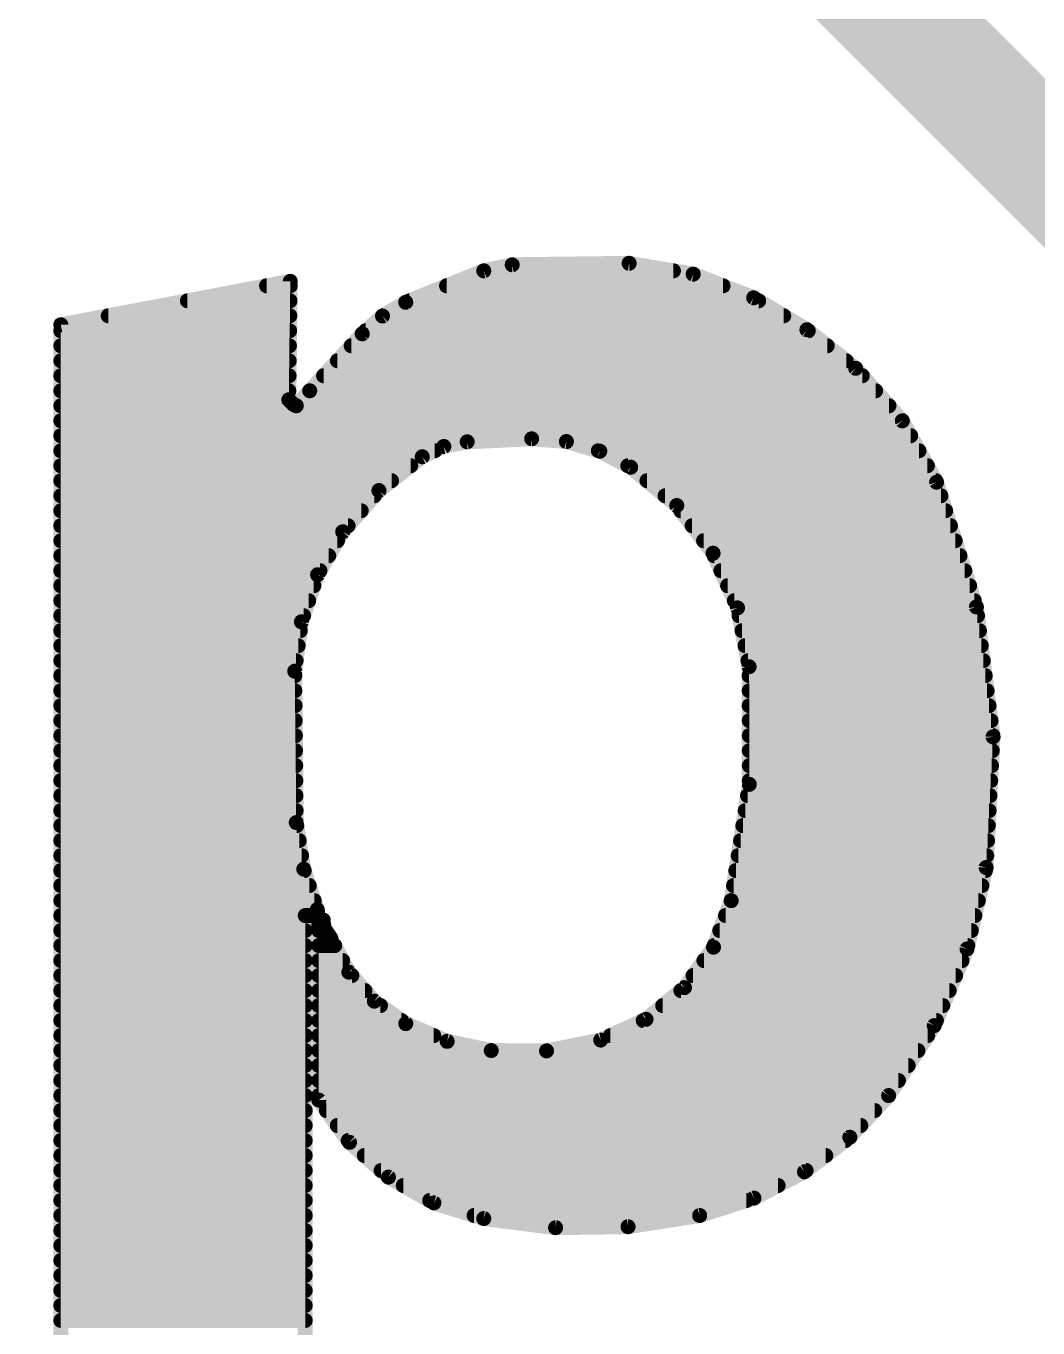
# Model space of a CAD drawing. Extents: x -25 to 82, y -26 to 60.
# Drawn here: x 6.931 to 8.645, y 2.07 to 4.275 of the extents above; entities that cross this region are included whole.
import ezdxf

# ---------------------------------------------------------------- set-up
doc = ezdxf.new("R2010")
doc.units = 0
doc.layers.add('16', color=132, linetype='CONTINUOUS')
doc.layers.add('21', color=53, linetype='CONTINUOUS')

msp = doc.modelspace()

# ---------------------------------------------------------------- linework, layer by layer
at = {"layer": '16', "const_width": 0.2032}
msp.add_lwpolyline([(2.54, 10.16), (10.16, 2.54)], dxfattribs=at)
at = {"layer": '21', "const_width": 0.0254}
for points in [[(7.7064, 3.8608), (7.7546, 3.871)], [(7.7546, 3.871), (7.9527, 3.8735)], [(7.9527, 3.8735), (8.0612, 3.8551)], [(7.5743, 3.8075), (7.7064, 3.8608)], [(7.7064, 3.8608), (8.0277, 3.8608)], [(8.0612, 3.8551), (8.1636, 3.8151)], [(6.9901, 3.7694), (7.3787, 3.843)], [(7.3386, 3.8354), (7.3786, 3.8354)], [(7.3787, 3.843), (7.3762, 3.6424)], [(7.6434, 3.8354), (8.1117, 3.8354)], [(7.2045, 3.81), (7.3783, 3.81)], [(7.535, 3.7842), (7.5743, 3.8075)], [(7.5805, 3.81), (8.1721, 3.81)], [(8.1636, 3.8151), (8.2538, 3.761)], [(7.0704, 3.7846), (7.378, 3.7846)], [(7.5006, 3.7541), (7.535, 3.7842)], [(7.5356, 3.7846), (8.2145, 3.7846)], [(6.9901, 1.712), (6.9901, 3.7694)], [(6.9901, 3.7592), (7.3777, 3.7592)], [(7.5064, 3.7592), (8.2561, 3.7592)], [(8.2538, 3.761), (8.3363, 3.6957)], [(7.4117, 3.6576), (7.5006, 3.7541)], [(6.9901, 3.7338), (7.3773, 3.7338)], [(7.4819, 3.7338), (8.2882, 3.7338)], [(6.9901, 3.7084), (7.377, 3.7084)], [(7.4585, 3.7084), (8.3203, 3.7084)], [(8.3363, 3.6957), (8.4154, 3.6067)], [(6.9901, 3.683), (7.3767, 3.683)], [(7.4351, 3.683), (8.3476, 3.683)], [(6.9901, 3.6576), (7.3764, 3.6576)], [(7.3889, 3.6322), (7.4117, 3.6576)], [(7.4117, 3.6576), (8.3702, 3.6576)], [(6.9901, 3.6322), (7.3889, 3.6322)], [(7.3762, 3.6424), (7.3838, 3.6347)], [(7.3838, 3.6347), (7.3889, 3.6322)], [(7.3889, 3.6322), (8.3928, 3.6322)], [(6.9901, 3.6068), (8.4153, 3.6068)], [(8.4154, 3.6067), (8.4734, 3.5027)], [(6.9901, 3.5814), (8.4295, 3.5814)], [(7.6387, 3.5633), (7.6022, 3.5458)], [(7.6784, 3.5712), (7.6387, 3.5633)], [(7.7876, 3.5763), (7.6784, 3.5712)], [(7.8464, 3.5716), (7.7876, 3.5763)], [(7.903, 3.5553), (7.8464, 3.5716)], [(6.9901, 3.556), (7.6235, 3.556)], [(7.6022, 3.5458), (7.529, 3.4886)], [(7.9005, 3.556), (8.4437, 3.556)], [(7.9553, 3.5281), (7.903, 3.5553)], [(6.9901, 3.5306), (7.5827, 3.5306)], [(7.9505, 3.5306), (8.4578, 3.5306)], [(8.0334, 3.4632), (7.9553, 3.5281)], [(6.9901, 3.5052), (7.5502, 3.5052)], [(7.9829, 3.5052), (8.472, 3.5052)], [(8.4734, 3.5027), (8.5408, 3.2914)], [(6.9901, 3.4798), (7.5212, 3.4798)], [(7.529, 3.4886), (7.4676, 3.4188)], [(8.0135, 3.4798), (8.4807, 3.4798)], [(6.9901, 3.4544), (7.4989, 3.4544)], [(8.0948, 3.3824), (8.0334, 3.4632)], [(8.0401, 3.4544), (8.4888, 3.4544)], [(6.9901, 3.429), (7.4766, 3.429)], [(8.0594, 3.429), (8.4969, 3.429)], [(7.4676, 3.4188), (7.425, 3.346)], [(6.9901, 3.4036), (7.4587, 3.4036)], [(8.0787, 3.4036), (8.505, 3.4036)], [(6.9901, 3.3782), (7.4439, 3.3782)], [(8.1364, 3.2898), (8.0948, 3.3824)], [(8.0967, 3.3782), (8.5131, 3.3782)], [(6.9901, 3.3528), (7.429, 3.3528)], [(7.425, 3.346), (7.3976, 3.2662)], [(8.1081, 3.3528), (8.5212, 3.3528)], [(6.9901, 3.3274), (7.4186, 3.3274)], [(8.1195, 3.3274), (8.5293, 3.3274)], [(6.9901, 3.302), (7.4099, 3.302)], [(8.1309, 3.302), (8.5374, 3.302)], [(6.9901, 3.2766), (7.4012, 3.2766)], [(8.1559, 3.1902), (8.1364, 3.2898)], [(8.1389, 3.2766), (8.5427, 3.2766)], [(8.5408, 3.2914), (8.5691, 3.0714)], [(6.9901, 3.2512), (7.3956, 3.2512)], [(7.3976, 3.2662), (7.3863, 3.1826)], [(8.1439, 3.2512), (8.546, 3.2512)], [(6.9901, 3.2258), (7.3921, 3.2258)], [(8.1489, 3.2258), (8.5492, 3.2258)], [(6.9901, 3.2004), (7.3887, 3.2004)], [(8.1539, 3.2004), (8.5525, 3.2004)], [(8.1562, 2.9909), (8.1559, 3.1902)], [(6.9901, 3.175), (7.3864, 3.175)], [(7.3863, 3.1826), (7.3889, 2.9261)], [(8.1559, 3.175), (8.5558, 3.175)], [(6.9901, 3.1496), (7.3866, 3.1496)], [(8.156, 3.1496), (8.559, 3.1496)], [(6.9901, 3.1242), (7.3869, 3.1242)], [(8.156, 3.1242), (8.5623, 3.1242)], [(6.9901, 3.0988), (7.3871, 3.0988)], [(8.1561, 3.0988), (8.5656, 3.0988)], [(6.9901, 3.0734), (7.3874, 3.0734)], [(8.1561, 3.0734), (8.5688, 3.0734)], [(8.5691, 3.0714), (8.5573, 2.8499)], [(6.9901, 3.048), (7.3877, 3.048)], [(8.1561, 3.048), (8.5678, 3.048)], [(6.9901, 3.0226), (7.3879, 3.0226)], [(8.1562, 3.0226), (8.5665, 3.0226)], [(6.9901, 2.9972), (7.3882, 2.9972)], [(8.1255, 2.794), (8.1562, 2.9909)], [(8.1562, 2.9972), (8.5651, 2.9972)], [(6.9901, 2.9718), (7.3884, 2.9718)], [(8.1532, 2.9718), (8.5638, 2.9718)], [(6.9901, 2.9464), (7.3887, 2.9464)], [(8.1493, 2.9464), (8.5624, 2.9464)], [(6.9901, 2.921), (7.3897, 2.921)], [(7.3889, 2.9261), (7.4016, 2.8473)], [(8.1453, 2.921), (8.5611, 2.921)], [(6.9901, 2.8956), (7.3938, 2.8956)], [(8.1414, 2.8956), (8.5597, 2.8956)], [(6.9901, 2.8702), (7.3979, 2.8702)], [(8.1374, 2.8702), (8.5584, 2.8702)], [(6.9901, 2.8448), (7.4024, 2.8448)], [(7.4016, 2.8473), (7.4244, 2.7788)], [(8.1334, 2.8448), (8.5561, 2.8448)], [(8.5573, 2.8499), (8.525, 2.7123)], [(6.9901, 2.8194), (7.4109, 2.8194)], [(8.1295, 2.8194), (8.5501, 2.8194)], [(6.9901, 2.794), (7.4193, 2.794)], [(8.0956, 2.7151), (8.1255, 2.794)], [(8.1255, 2.794), (8.5442, 2.794)], [(6.9901, 2.7686), (7.4168, 2.7686)], [(7.4168, 2.7686), (7.4041, 2.7686)], [(7.4041, 2.7686), (7.4041, 1.3386)], [(7.4205, 2.7692), (7.4168, 2.7686)], [(7.4235, 2.7716), (7.4205, 2.7692)], [(7.4249, 2.7751), (7.4235, 2.7716)], [(7.4244, 2.7788), (7.4249, 2.7751)], [(8.1159, 2.7686), (8.5382, 2.7686)], [(7.427, 2.7534), (7.4346, 2.761)], [(7.427, 2.4562), (7.427, 2.7534)], [(7.4346, 2.761), (7.4346, 2.7559)], [(7.4346, 2.7559), (7.4366, 2.7462)], [(7.4366, 2.7462), (7.4422, 2.7381)], [(6.9901, 2.7432), (7.4041, 2.7432)], [(7.427, 2.7432), (7.4387, 2.7432)], [(7.4422, 2.7381), (7.4473, 2.7305)], [(7.4473, 2.7305), (7.478, 2.6728)], [(8.1062, 2.7432), (8.5323, 2.7432)], [(6.9901, 2.7178), (7.4041, 2.7178)], [(7.427, 2.7178), (7.454, 2.7178)], [(8.0464, 2.6466), (8.0956, 2.7151)], [(8.0966, 2.7178), (8.5263, 2.7178)], [(8.525, 2.7123), (8.4694, 2.5822)], [(6.9901, 2.6924), (7.4041, 2.6924)], [(7.427, 2.6924), (7.4675, 2.6924)], [(8.0793, 2.6924), (8.5165, 2.6924)], [(6.9901, 2.667), (7.4041, 2.667)], [(7.427, 2.667), (7.483, 2.667)], [(7.478, 2.6728), (7.5211, 2.6236)], [(8.061, 2.667), (8.5057, 2.667)], [(6.9901, 2.6416), (7.4041, 2.6416)], [(7.427, 2.6416), (7.5053, 2.6416)], [(7.9812, 2.5929), (8.0464, 2.6466)], [(8.0403, 2.6416), (8.4948, 2.6416)], [(6.9901, 2.6162), (7.4041, 2.6162)], [(7.427, 2.6162), (7.5315, 2.6162)], [(7.5211, 2.6236), (7.5743, 2.5857)], [(8.0095, 2.6162), (8.4839, 2.6162)], [(6.9901, 2.5908), (7.4041, 2.5908)], [(7.427, 2.5908), (7.5671, 2.5908)], [(7.9045, 2.5578), (7.9812, 2.5929)], [(7.9766, 2.5908), (8.4731, 2.5908)], [(7.5743, 2.5857), (7.6444, 2.5557)], [(8.4694, 2.5822), (8.3922, 2.4638)], [(6.9901, 2.5654), (7.4041, 2.5654)], [(7.427, 2.5654), (7.6217, 2.5654)], [(7.6444, 2.5557), (7.7191, 2.54)], [(7.8127, 2.5394), (7.9045, 2.5578)], [(7.9211, 2.5654), (8.4584, 2.5654)], [(6.9901, 2.54), (7.4041, 2.54)], [(7.427, 2.54), (7.7191, 2.54)], [(7.7191, 2.54), (7.8127, 2.5394)], [(7.8157, 2.54), (8.4419, 2.54)], [(6.9901, 2.5146), (7.4041, 2.5146)], [(7.427, 2.5146), (8.4253, 2.5146)], [(6.9901, 2.4892), (7.4041, 2.4892)], [(7.427, 2.4892), (8.4088, 2.4892)], [(6.9901, 2.4638), (7.4041, 2.4638)], [(7.427, 2.4638), (8.3922, 2.4638)], [(8.3922, 2.4638), (8.3264, 2.3931)], [(6.9901, 2.4384), (7.4041, 2.4384)], [(7.479, 2.3846), (7.427, 2.4562)], [(7.4399, 2.4384), (8.3686, 2.4384)], [(6.9901, 2.413), (7.4041, 2.413)], [(7.4584, 2.413), (8.3449, 2.413)], [(8.3264, 2.3931), (8.2496, 2.3347)], [(6.9901, 2.3876), (7.4041, 2.3876)], [(7.4768, 2.3876), (8.3191, 2.3876)], [(7.545, 2.3256), (7.479, 2.3846)], [(6.9901, 2.3622), (7.4041, 2.3622)], [(7.5041, 2.3622), (8.2858, 2.3622)], [(6.9901, 2.3368), (7.4041, 2.3368)], [(7.5325, 2.3368), (8.2524, 2.3368)], [(7.622, 2.2819), (7.545, 2.3256)], [(8.2496, 2.3347), (8.164, 2.2901)], [(6.9901, 2.3114), (7.4041, 2.3114)], [(7.5701, 2.3114), (8.205, 2.3114)], [(6.9901, 2.286), (7.4041, 2.286)], [(7.6148, 2.286), (8.1514, 2.286)], [(7.7064, 2.2555), (7.622, 2.2819)], [(8.164, 2.2901), (8.0721, 2.2606)], [(6.9901, 2.2606), (7.4041, 2.2606)], [(7.6901, 2.2606), (8.0721, 2.2606)], [(8.0721, 2.2606), (7.9508, 2.2417)], [(7.8281, 2.24), (7.7064, 2.2555)], [(7.9508, 2.2417), (7.8281, 2.24)], [(6.9901, 2.2352), (7.4041, 2.2352)], [(6.9901, 2.2098), (7.4041, 2.2098)], [(6.9901, 2.1844), (7.4041, 2.1844)], [(6.9901, 2.159), (7.4041, 2.159)], [(6.9901, 2.1336), (7.4041, 2.1336)], [(6.9901, 2.1082), (7.4041, 2.1082)], [(6.9901, 2.0828), (7.4041, 2.0828)]]:
    msp.add_lwpolyline(points, dxfattribs=at)
at = {"layer": '21', "const_width": 0.0127}
for points in [[(7.7545, 3.8773, 1), (7.7547, 3.8647)], [(7.7559, 3.8648, 1), (7.7533, 3.8772)], [(7.9538, 3.8798, 1), (7.9516, 3.8672)], [(7.9528, 3.8672, 1), (7.9526, 3.8798)], [(7.7064, 3.8672, 1), (7.7064, 3.8545)], [(7.7051, 3.867, 1), (7.7077, 3.8546)], [(7.7088, 3.8549, 1), (7.704, 3.8667)], [(8.0277, 3.8545, 1), (8.0277, 3.8672)], [(8.0635, 3.8611, 1), (8.0588, 3.8492)], [(8.0601, 3.8489, 1), (8.0622, 3.8614)], [(7.3386, 3.8418, 1), (7.3386, 3.8291)], [(7.385, 3.8429, 1), (7.3724, 3.8431)], [(7.3799, 3.8368, 1), (7.3775, 3.8492)], [(7.3786, 3.8291, 1), (7.3786, 3.8418)], [(7.6434, 3.8418, 1), (7.6434, 3.8291)], [(8.1117, 3.8291, 1), (8.1117, 3.8418)], [(7.2045, 3.8163, 1), (7.2045, 3.8037)], [(7.3783, 3.8037, 1), (7.3783, 3.8163)], [(7.5719, 3.8134, 1), (7.5767, 3.8016)], [(7.5775, 3.802, 1), (7.5711, 3.813)], [(7.5805, 3.8163, 1), (7.5805, 3.8037)], [(8.1669, 3.8205, 1), (8.1603, 3.8097)], [(8.1613, 3.8092, 1), (8.1659, 3.821)], [(8.1721, 3.8037, 1), (8.1721, 3.8163)], [(7.0704, 3.791, 1), (7.0704, 3.7783)], [(7.378, 3.7783, 1), (7.378, 3.791)], [(7.5317, 3.7897, 1), (7.5382, 3.7788)], [(7.5356, 3.791, 1), (7.5356, 3.7783)], [(7.5391, 3.7795, 1), (7.5308, 3.789)], [(8.2145, 3.7783, 1), (8.2145, 3.791)], [(6.9965, 3.7694, 1), (6.9837, 3.7694)], [(6.9889, 3.7756, 1), (6.9913, 3.7632)], [(6.9901, 3.7656, 1), (6.9901, 3.7529)], [(7.3777, 3.7529, 1), (7.3777, 3.7656)], [(7.5064, 3.7656, 1), (7.5064, 3.7529)], [(8.2578, 3.766, 1), (8.2499, 3.756)], [(8.2506, 3.7556, 1), (8.2571, 3.7665)], [(8.2561, 3.7529, 1), (8.2561, 3.7656)], [(7.4964, 3.7589, 1), (7.5048, 3.7493)], [(7.5053, 3.7498, 1), (7.4959, 3.7584)], [(6.9901, 3.7401, 1), (6.9901, 3.7275)], [(7.3773, 3.7275, 1), (7.3773, 3.7401)], [(7.4819, 3.7401, 1), (7.4819, 3.7275)], [(8.2882, 3.7275, 1), (8.2882, 3.7401)], [(6.9901, 3.7147, 1), (6.9901, 3.7021)], [(7.377, 3.7021, 1), (7.377, 3.7147)], [(7.4585, 3.7147, 1), (7.4585, 3.7021)], [(8.3203, 3.7021, 1), (8.3203, 3.7147)], [(8.341, 3.6999, 1), (8.3316, 3.6915)], [(8.3324, 3.6907, 1), (8.3402, 3.7007)], [(6.9901, 3.6894, 1), (6.9901, 3.6767)], [(7.3767, 3.6767, 1), (7.3767, 3.6894)], [(7.4351, 3.6894, 1), (7.4351, 3.6767)], [(8.3476, 3.6767, 1), (8.3476, 3.6894)], [(6.9901, 3.6639, 1), (6.9901, 3.6513)], [(7.3764, 3.6513, 1), (7.3764, 3.6639)], [(7.4117, 3.6639, 1), (7.4117, 3.6513)], [(7.407, 3.6619, 1), (7.4164, 3.6533)], [(7.4164, 3.6534, 1), (7.407, 3.6618)], [(8.3702, 3.6513, 1), (8.3702, 3.6639)], [(6.9901, 3.6385, 1), (6.9901, 3.6259)], [(7.3807, 3.6469, 1), (7.3717, 3.6379)], [(7.3699, 3.6425, 1), (7.3825, 3.6423)], [(7.3866, 3.6404, 1), (7.381, 3.629)], [(7.3793, 3.6302, 1), (7.3883, 3.6392)], [(7.3889, 3.6385, 1), (7.3889, 3.6259)], [(7.3842, 3.6364, 1), (7.3936, 3.628)], [(7.3861, 3.6265, 1), (7.3917, 3.6379)], [(7.3889, 3.6259, 1), (7.3889, 3.6385)], [(8.3928, 3.6259, 1), (8.3928, 3.6385)], [(6.9901, 3.6132, 1), (6.9901, 3.6005)], [(8.421, 3.6098, 1), (8.4099, 3.6036)], [(8.4107, 3.6025, 1), (8.4202, 3.6109)], [(8.4153, 3.6005, 1), (8.4153, 3.6132)], [(6.9901, 3.5878, 1), (6.9901, 3.5751)], [(7.6375, 3.5695, 1), (7.64, 3.557)], [(7.6415, 3.5575, 1), (7.636, 3.569)], [(7.6781, 3.5775, 1), (7.6787, 3.5649)], [(7.6796, 3.565, 1), (7.6772, 3.5774)], [(7.7881, 3.5826, 1), (7.7871, 3.57)], [(7.7879, 3.57, 1), (7.7873, 3.5826)], [(7.8481, 3.5777, 1), (7.8446, 3.5655)], [(7.8458, 3.5652, 1), (7.8469, 3.5779)], [(8.4295, 3.5751, 1), (8.4295, 3.5878)], [(6.9901, 3.5623, 1), (6.9901, 3.5497)], [(7.5995, 3.5515, 1), (7.6049, 3.5401)], [(7.6061, 3.5408, 1), (7.5983, 3.5508)], [(7.6235, 3.5497, 1), (7.6235, 3.5623)], [(7.9005, 3.5623, 1), (7.9005, 3.5497)], [(7.9059, 3.5609, 1), (7.9001, 3.5496)], [(7.9012, 3.5492, 1), (7.9048, 3.5614)], [(8.4437, 3.5497, 1), (8.4437, 3.5623)], [(6.9901, 3.537, 1), (6.9901, 3.5243)], [(7.5827, 3.5243, 1), (7.5827, 3.537)], [(7.9505, 3.537, 1), (7.9505, 3.5243)], [(7.9594, 3.533, 1), (7.9512, 3.5232)], [(7.9524, 3.5225, 1), (7.9582, 3.5337)], [(8.4578, 3.5243, 1), (8.4578, 3.537)], [(6.9901, 3.5116, 1), (6.9901, 3.4989)], [(7.5502, 3.4989, 1), (7.5502, 3.5116)], [(7.9829, 3.5116, 1), (7.9829, 3.4989)], [(8.4794, 3.5046, 1), (8.4674, 3.5008)], [(8.4679, 3.4996, 1), (8.4789, 3.5058)], [(8.472, 3.4989, 1), (8.472, 3.5116)], [(6.9901, 3.4861, 1), (6.9901, 3.4735)], [(7.5212, 3.4735, 1), (7.5212, 3.4861)], [(7.525, 3.4936, 1), (7.5329, 3.4836)], [(7.5337, 3.4844, 1), (7.5242, 3.4928)], [(8.0135, 3.4861, 1), (8.0135, 3.4735)], [(8.4807, 3.4735, 1), (8.4807, 3.4861)], [(6.9901, 3.4607, 1), (6.9901, 3.4481)], [(7.4989, 3.4481, 1), (7.4989, 3.4607)], [(8.0384, 3.4671, 1), (8.0283, 3.4594)], [(8.0293, 3.4584, 1), (8.0374, 3.4681)], [(8.0401, 3.4607, 1), (8.0401, 3.4481)], [(8.4888, 3.4481, 1), (8.4888, 3.4607)], [(6.9901, 3.4354, 1), (6.9901, 3.4227)], [(7.4766, 3.4227, 1), (7.4766, 3.4354)], [(8.0594, 3.4354, 1), (8.0594, 3.4227)], [(8.4969, 3.4227, 1), (8.4969, 3.4354)], [(7.4628, 3.423, 1), (7.4724, 3.4146)], [(7.4731, 3.4156, 1), (7.4621, 3.422)], [(6.9901, 3.4099, 1), (6.9901, 3.3973)], [(7.4587, 3.3973, 1), (7.4587, 3.4099)], [(8.0787, 3.4099, 1), (8.0787, 3.3973)], [(8.505, 3.3973, 1), (8.505, 3.4099)], [(6.9901, 3.3845, 1), (6.9901, 3.3719)], [(7.4439, 3.3719, 1), (7.4439, 3.3845)], [(8.1006, 3.385, 1), (8.089, 3.3798)], [(8.0897, 3.3786, 1), (8.0999, 3.3863)], [(8.0967, 3.3845, 1), (8.0967, 3.3719)], [(8.5131, 3.3719, 1), (8.5131, 3.3845)], [(6.9901, 3.3592, 1), (6.9901, 3.3465)], [(7.4195, 3.3492, 1), (7.4305, 3.3428)], [(7.431, 3.3439, 1), (7.419, 3.348)], [(7.429, 3.3465, 1), (7.429, 3.3592)], [(8.1081, 3.3592, 1), (8.1081, 3.3465)], [(8.5212, 3.3465, 1), (8.5212, 3.3592)], [(6.9901, 3.3338, 1), (6.9901, 3.3211)], [(7.4186, 3.3211, 1), (7.4186, 3.3338)], [(8.1195, 3.3338, 1), (8.1195, 3.3211)], [(8.5293, 3.3211, 1), (8.5293, 3.3338)], [(6.9901, 3.3083, 1), (6.9901, 3.2957)], [(7.4099, 3.2957, 1), (7.4099, 3.3083)], [(8.1309, 3.3083, 1), (8.1309, 3.2957)], [(8.5374, 3.2957, 1), (8.5374, 3.3083)], [(6.9901, 3.283, 1), (6.9901, 3.2703)], [(7.4012, 3.2703, 1), (7.4012, 3.283)], [(8.1426, 3.291, 1), (8.1301, 3.2886)], [(8.1306, 3.2872, 1), (8.1421, 3.2924)], [(8.1389, 3.283, 1), (8.1389, 3.2703)], [(8.5471, 3.2922, 1), (8.5345, 3.2906)], [(8.5348, 3.2895, 1), (8.5469, 3.2933)], [(8.5427, 3.2703, 1), (8.5427, 3.283)], [(6.9901, 3.2576, 1), (6.9901, 3.2449)], [(7.4039, 3.2654, 1), (7.3913, 3.2671)], [(7.3916, 3.2683, 1), (7.4036, 3.2641)], [(7.3956, 3.2449, 1), (7.3956, 3.2576)], [(8.1439, 3.2576, 1), (8.1439, 3.2449)], [(8.546, 3.2449, 1), (8.546, 3.2576)], [(6.9901, 3.2321, 1), (6.9901, 3.2195)], [(7.3921, 3.2195, 1), (7.3921, 3.2321)], [(8.1489, 3.2321, 1), (8.1489, 3.2195)], [(8.5492, 3.2195, 1), (8.5492, 3.2321)], [(6.9901, 3.2067, 1), (6.9901, 3.1941)], [(7.3887, 3.1941, 1), (7.3887, 3.2067)], [(8.1539, 3.2067, 1), (8.1539, 3.1941)], [(8.1622, 3.1902, 1), (8.1496, 3.1902)], [(8.1497, 3.189, 1), (8.1621, 3.1914)], [(8.5525, 3.1941, 1), (8.5525, 3.2067)], [(6.9901, 3.1814, 1), (6.9901, 3.1687)], [(7.3926, 3.1827, 1), (7.38, 3.1825)], [(7.38, 3.1834, 1), (7.3926, 3.1818)], [(7.3864, 3.1687, 1), (7.3864, 3.1814)], [(8.1559, 3.1814, 1), (8.1559, 3.1687)], [(8.5558, 3.1687, 1), (8.5558, 3.1814)], [(6.9901, 3.1559, 1), (6.9901, 3.1433)], [(7.3866, 3.1433, 1), (7.3866, 3.1559)], [(8.156, 3.1559, 1), (8.156, 3.1433)], [(8.559, 3.1433, 1), (8.559, 3.1559)], [(6.9901, 3.1305, 1), (6.9901, 3.1179)], [(7.3869, 3.1179, 1), (7.3869, 3.1305)], [(8.156, 3.1305, 1), (8.156, 3.1179)], [(8.5623, 3.1179, 1), (8.5623, 3.1305)], [(6.9901, 3.1052, 1), (6.9901, 3.0925)], [(7.3871, 3.0925, 1), (7.3871, 3.1052)], [(8.1561, 3.1052, 1), (8.1561, 3.0925)], [(8.5656, 3.0925, 1), (8.5656, 3.1052)], [(6.9901, 3.0798, 1), (6.9901, 3.0671)], [(7.3874, 3.0671, 1), (7.3874, 3.0798)], [(8.1561, 3.0798, 1), (8.1561, 3.0671)], [(8.5754, 3.0711, 1), (8.5627, 3.0717)], [(8.5628, 3.0706, 1), (8.5754, 3.0722)], [(8.5688, 3.0671, 1), (8.5688, 3.0798)], [(6.9901, 3.0543, 1), (6.9901, 3.0417)], [(7.3877, 3.0417, 1), (7.3877, 3.0543)], [(8.1561, 3.0543, 1), (8.1561, 3.0417)], [(8.5678, 3.0417, 1), (8.5678, 3.0543)], [(6.9901, 3.029, 1), (6.9901, 3.0163)], [(7.3879, 3.0163, 1), (7.3879, 3.029)], [(8.1562, 3.029, 1), (8.1562, 3.0163)], [(8.5665, 3.0163, 1), (8.5665, 3.029)], [(6.9901, 3.0036, 1), (6.9901, 2.9909)], [(7.3882, 2.9909, 1), (7.3882, 3.0036)], [(8.1562, 3.0036, 1), (8.1562, 2.9909)], [(8.1625, 2.9899, 1), (8.15, 2.9919)], [(8.5651, 2.9909, 1), (8.5651, 3.0036)], [(6.9901, 2.9781, 1), (6.9901, 2.9655)], [(7.3884, 2.9655, 1), (7.3884, 2.9781)], [(8.1532, 2.9781, 1), (8.1532, 2.9655)], [(8.1499, 2.9909, 1), (8.1626, 2.9909)], [(8.5638, 2.9655, 1), (8.5638, 2.9781)], [(6.9901, 2.9527, 1), (6.9901, 2.9401)], [(7.3887, 2.9401, 1), (7.3887, 2.9527)], [(8.1493, 2.9527, 1), (8.1493, 2.9401)], [(8.5624, 2.9401, 1), (8.5624, 2.9527)], [(6.9901, 2.9274, 1), (6.9901, 2.9147)], [(7.3952, 2.9271, 1), (7.3826, 2.9251)], [(7.3897, 2.9147, 1), (7.3897, 2.9274)], [(8.1453, 2.9274, 1), (8.1453, 2.9147)], [(8.5611, 2.9147, 1), (8.5611, 2.9274)], [(7.3826, 2.926, 1), (7.3952, 2.9262)], [(6.9901, 2.9019, 1), (6.9901, 2.8893)], [(7.3938, 2.8893, 1), (7.3938, 2.9019)], [(8.1414, 2.9019, 1), (8.1414, 2.8893)], [(8.5597, 2.8893, 1), (8.5597, 2.9019)], [(6.9901, 2.8765, 1), (6.9901, 2.8639)], [(7.3979, 2.8639, 1), (7.3979, 2.8765)], [(8.1374, 2.8765, 1), (8.1374, 2.8639)], [(8.5584, 2.8639, 1), (8.5584, 2.8765)], [(6.9901, 2.8512, 1), (6.9901, 2.8385)], [(7.4076, 2.8493, 1), (7.3956, 2.8453)], [(7.3953, 2.8463, 1), (7.4079, 2.8483)], [(7.4024, 2.8385, 1), (7.4024, 2.8512)], [(8.1334, 2.8512, 1), (8.1334, 2.8385)], [(8.551, 2.8502, 1), (8.5636, 2.8496)], [(8.5635, 2.8484, 1), (8.5511, 2.8514)], [(8.5561, 2.8385, 1), (8.5561, 2.8512)], [(6.9901, 2.8258, 1), (6.9901, 2.8131)], [(7.4109, 2.8131, 1), (7.4109, 2.8258)], [(8.1295, 2.8258, 1), (8.1295, 2.8131)], [(8.5501, 2.8131, 1), (8.5501, 2.8258)], [(6.9901, 2.8003, 1), (6.9901, 2.7877)], [(7.4193, 2.7877, 1), (7.4193, 2.8003)], [(8.1192, 2.795, 1), (8.1318, 2.793)], [(8.1255, 2.8003, 1), (8.1255, 2.7877)], [(8.1314, 2.7917, 1), (8.1196, 2.7963)], [(8.5442, 2.7877, 1), (8.5442, 2.8003)], [(6.9901, 2.775, 1), (6.9901, 2.7623)], [(7.4041, 2.775, 1), (7.4041, 2.7623)], [(7.4105, 2.7686, 1), (7.3978, 2.7686)], [(7.4158, 2.7749, 1), (7.4178, 2.7623)], [(7.4166, 2.7742, 1), (7.4245, 2.7642)], [(7.4168, 2.7623, 1), (7.4168, 2.775)], [(7.4168, 2.7623, 1), (7.4168, 2.775)], [(7.4176, 2.7739, 1), (7.4294, 2.7692)], [(7.4307, 2.7796, 1), (7.4181, 2.778)], [(7.4184, 2.7768, 1), (7.4304, 2.7808)], [(7.4186, 2.7742, 1), (7.4312, 2.7759)], [(7.4308, 2.7727, 1), (7.419, 2.7774)], [(7.4274, 2.7666, 1), (7.4195, 2.7765)], [(7.4215, 2.7629, 1), (7.4195, 2.7755)], [(8.1159, 2.775, 1), (8.1159, 2.7623)], [(8.5382, 2.7623, 1), (8.5382, 2.775)], [(7.4334, 2.7534, 1), (7.4207, 2.7534)], [(7.4225, 2.7579, 1), (7.4315, 2.7489)], [(7.441, 2.761, 1), (7.4283, 2.761)], [(7.4408, 2.7572, 1), (7.4284, 2.7546)], [(7.4283, 2.7559, 1), (7.441, 2.7559)], [(7.4391, 2.7565, 1), (7.4301, 2.7655)], [(7.4418, 2.7498, 1), (7.4314, 2.7426)], [(6.9901, 2.7496, 1), (6.9901, 2.7369)], [(7.4041, 2.7369, 1), (7.4041, 2.7496)], [(7.427, 2.7496, 1), (7.427, 2.7369)], [(7.4304, 2.745, 1), (7.4428, 2.7475)], [(7.4475, 2.7416, 1), (7.4369, 2.7346)], [(7.437, 2.7345, 1), (7.4474, 2.7417)], [(7.4387, 2.7369, 1), (7.4387, 2.7496)], [(7.4529, 2.7335, 1), (7.4417, 2.7275)], [(7.442, 2.727, 1), (7.4526, 2.734)], [(8.1062, 2.7496, 1), (8.1062, 2.7369)], [(8.5323, 2.7369, 1), (8.5323, 2.7496)], [(6.9901, 2.7241, 1), (6.9901, 2.7115)], [(7.4041, 2.7115, 1), (7.4041, 2.7241)], [(7.427, 2.7241, 1), (7.427, 2.7115)], [(7.454, 2.7115, 1), (7.454, 2.7241)], [(8.0896, 2.7174, 1), (8.1015, 2.7129)], [(8.0966, 2.7241, 1), (8.0966, 2.7115)], [(8.1007, 2.7114, 1), (8.0904, 2.7188)], [(8.5188, 2.7137, 1), (8.5312, 2.7108)], [(8.5308, 2.7098, 1), (8.5192, 2.7147)], [(8.5263, 2.7115, 1), (8.5263, 2.7241)], [(6.9901, 2.6987, 1), (6.9901, 2.6861)], [(7.4041, 2.6861, 1), (7.4041, 2.6987)], [(7.427, 2.6987, 1), (7.427, 2.6861)], [(7.4675, 2.6861, 1), (7.4675, 2.6987)], [(8.0793, 2.6987, 1), (8.0793, 2.6861)], [(8.5165, 2.6861, 1), (8.5165, 2.6987)], [(6.9901, 2.6734, 1), (6.9901, 2.6607)], [(7.4041, 2.6607, 1), (7.4041, 2.6734)], [(7.427, 2.6734, 1), (7.427, 2.6607)], [(7.4827, 2.677, 1), (7.4732, 2.6686)], [(7.4724, 2.6698, 1), (7.4836, 2.6758)], [(7.483, 2.6607, 1), (7.483, 2.6734)], [(8.061, 2.6734, 1), (8.061, 2.6607)], [(8.5057, 2.6607, 1), (8.5057, 2.6734)], [(6.9901, 2.6479, 1), (6.9901, 2.6353)], [(7.4041, 2.6353, 1), (7.4041, 2.6479)], [(7.427, 2.6479, 1), (7.427, 2.6353)], [(7.5053, 2.6353, 1), (7.5053, 2.6479)], [(8.0403, 2.6479, 1), (8.0403, 2.6353)], [(8.0412, 2.6503, 1), (8.0515, 2.6429)], [(8.0504, 2.6417, 1), (8.0423, 2.6515)], [(8.4948, 2.6353, 1), (8.4948, 2.6479)], [(6.9901, 2.6225, 1), (6.9901, 2.6099)], [(7.4041, 2.6099, 1), (7.4041, 2.6225)], [(7.427, 2.6225, 1), (7.427, 2.6099)], [(7.5248, 2.6288, 1), (7.5174, 2.6185)], [(7.5163, 2.6195, 1), (7.5258, 2.6278)], [(7.5315, 2.6099, 1), (7.5315, 2.6225)], [(8.0095, 2.6225, 1), (8.0095, 2.6099)], [(8.4839, 2.6099, 1), (8.4839, 2.6225)], [(6.9901, 2.5972, 1), (6.9901, 2.5845)], [(7.4041, 2.5845, 1), (7.4041, 2.5972)], [(7.427, 2.5972, 1), (7.427, 2.5845)], [(7.5671, 2.5845, 1), (7.5671, 2.5972)], [(7.9766, 2.5972, 1), (7.9766, 2.5845)], [(7.9772, 2.5978, 1), (7.9853, 2.588)], [(7.9839, 2.5871, 1), (7.9786, 2.5987)], [(8.4731, 2.5845, 1), (8.4731, 2.5972)], [(7.5768, 2.5915, 1), (7.5718, 2.5799)], [(7.5706, 2.5805, 1), (7.578, 2.5909)], [(8.4636, 2.5847, 1), (8.4752, 2.5798)], [(8.4747, 2.5788, 1), (8.4641, 2.5857)], [(6.9901, 2.5717, 1), (6.9901, 2.5591)], [(7.4041, 2.5591, 1), (7.4041, 2.5717)], [(7.427, 2.5717, 1), (7.427, 2.5591)], [(7.6217, 2.5591, 1), (7.6217, 2.5717)], [(7.6457, 2.5619, 1), (7.6431, 2.5495)], [(7.6419, 2.5498, 1), (7.6469, 2.5615)], [(7.9019, 2.5636, 1), (7.9071, 2.552)], [(7.9057, 2.5516, 1), (7.9033, 2.564)], [(7.9211, 2.5717, 1), (7.9211, 2.5591)], [(8.4584, 2.5591, 1), (8.4584, 2.5717)], [(6.9901, 2.5463, 1), (6.9901, 2.5337)], [(7.4041, 2.5337, 1), (7.4041, 2.5463)], [(7.427, 2.5463, 1), (7.427, 2.5337)], [(7.7191, 2.5463, 1), (7.7191, 2.5337)], [(7.7178, 2.5338, 1), (7.7204, 2.5462)], [(7.7191, 2.5337, 1), (7.7191, 2.5463)], [(7.8115, 2.5456, 1), (7.814, 2.5332)], [(7.8157, 2.5463, 1), (7.8157, 2.5337)], [(7.8127, 2.5331, 1), (7.8128, 2.5458)], [(8.4419, 2.5337, 1), (8.4419, 2.5463)], [(6.9901, 2.521, 1), (6.9901, 2.5083)], [(7.4041, 2.5083, 1), (7.4041, 2.521)], [(7.427, 2.521, 1), (7.427, 2.5083)], [(8.4253, 2.5083, 1), (8.4253, 2.521)], [(6.9901, 2.4956, 1), (6.9901, 2.4829)], [(7.4041, 2.4829, 1), (7.4041, 2.4956)], [(7.427, 2.4956, 1), (7.427, 2.4829)], [(8.4088, 2.4829, 1), (8.4088, 2.4956)], [(6.9901, 2.4701, 1), (6.9901, 2.4575)], [(7.4041, 2.4575, 1), (7.4041, 2.4701)], [(7.427, 2.4701, 1), (7.427, 2.4575)], [(8.3869, 2.4673, 1), (8.3975, 2.4603)], [(8.3968, 2.4595, 1), (8.3876, 2.4681)], [(8.3922, 2.4575, 1), (8.3922, 2.4701)], [(6.9901, 2.4447, 1), (6.9901, 2.4321)], [(7.4041, 2.4321, 1), (7.4041, 2.4447)], [(7.4321, 2.4599, 1), (7.4219, 2.4525)], [(7.4207, 2.4562, 1), (7.4334, 2.4562)], [(7.4399, 2.4447, 1), (7.4399, 2.4321)], [(8.3686, 2.4321, 1), (8.3686, 2.4447)], [(6.9901, 2.4194, 1), (6.9901, 2.4067)], [(7.4041, 2.4067, 1), (7.4041, 2.4194)], [(7.4584, 2.4194, 1), (7.4584, 2.4067)], [(8.3218, 2.3975, 1), (8.3311, 2.3888)], [(8.3303, 2.3881, 1), (8.3226, 2.3982)], [(8.3449, 2.4067, 1), (8.3449, 2.4194)], [(6.9901, 2.3939, 1), (6.9901, 2.3813)], [(7.4041, 2.3813, 1), (7.4041, 2.3939)], [(7.4768, 2.3939, 1), (7.4768, 2.3813)], [(7.4833, 2.3893, 1), (7.4748, 2.3799)], [(7.4739, 2.3809, 1), (7.4842, 2.3883)], [(8.3191, 2.3813, 1), (8.3191, 2.3939)], [(6.9901, 2.3685, 1), (6.9901, 2.3559)], [(7.4041, 2.3559, 1), (7.4041, 2.3685)], [(7.5041, 2.3685, 1), (7.5041, 2.3559)], [(8.2858, 2.3559, 1), (8.2858, 2.3685)], [(6.9901, 2.3432, 1), (6.9901, 2.3305)], [(7.4041, 2.3305, 1), (7.4041, 2.3432)], [(7.5325, 2.3432, 1), (7.5325, 2.3305)], [(7.5481, 2.3312, 1), (7.5419, 2.3201)], [(8.2458, 2.3397, 1), (8.2535, 2.3296)], [(8.2526, 2.329, 1), (8.2467, 2.3403)], [(8.2524, 2.3305, 1), (8.2524, 2.3432)], [(6.9901, 2.3177, 1), (6.9901, 2.3051)], [(7.4041, 2.3051, 1), (7.4041, 2.3177)], [(7.5408, 2.3209, 1), (7.5492, 2.3304)], [(7.5701, 2.3177, 1), (7.5701, 2.3051)], [(8.205, 2.3051, 1), (8.205, 2.3177)], [(6.9901, 2.2923, 1), (6.9901, 2.2797)], [(7.4041, 2.2797, 1), (7.4041, 2.2923)], [(7.6148, 2.2923, 1), (7.6148, 2.2797)], [(7.6238, 2.288, 1), (7.6201, 2.2759)], [(7.6188, 2.2764, 1), (7.6251, 2.2875)], [(8.1514, 2.2797, 1), (8.1514, 2.2923)], [(8.1611, 2.2957, 1), (8.167, 2.2844)], [(8.166, 2.284, 1), (8.1621, 2.2961)], [(6.9901, 2.267, 1), (6.9901, 2.2543)], [(7.4041, 2.2543, 1), (7.4041, 2.267)], [(7.6901, 2.267, 1), (7.6901, 2.2543)], [(8.0702, 2.2666, 1), (8.074, 2.2546)], [(8.0731, 2.2543, 1), (8.0711, 2.2669)], [(8.0721, 2.2543, 1), (8.0721, 2.267)], [(7.7072, 2.2618, 1), (7.7056, 2.2492)], [(7.7045, 2.2494, 1), (7.7083, 2.2616)], [(7.828, 2.2463, 1), (7.8282, 2.2336)], [(7.8273, 2.2337, 1), (7.8289, 2.2463)], [(7.9499, 2.248, 1), (7.9518, 2.2354)], [(7.9509, 2.2353, 1), (7.9508, 2.248)], [(6.9901, 2.2416, 1), (6.9901, 2.2289)], [(7.4041, 2.2289, 1), (7.4041, 2.2416)], [(6.9901, 2.2161, 1), (6.9901, 2.2035)], [(7.4041, 2.2035, 1), (7.4041, 2.2161)], [(6.9901, 2.1907, 1), (6.9901, 2.1781)], [(7.4041, 2.1781, 1), (7.4041, 2.1907)], [(6.9901, 2.1654, 1), (6.9901, 2.1527)], [(7.4041, 2.1527, 1), (7.4041, 2.1654)], [(6.9901, 2.1399, 1), (6.9901, 2.1273)], [(7.4041, 2.1273, 1), (7.4041, 2.1399)], [(6.9901, 2.1145, 1), (6.9901, 2.1019)], [(7.4041, 2.1019, 1), (7.4041, 2.1145)], [(6.9901, 2.0892, 1), (6.9901, 2.0765)], [(7.4041, 2.0765, 1), (7.4041, 2.0892)]]:
    msp.add_lwpolyline(points, format="xyb", dxfattribs=at)

doc.saveas('drawing.dxf')
